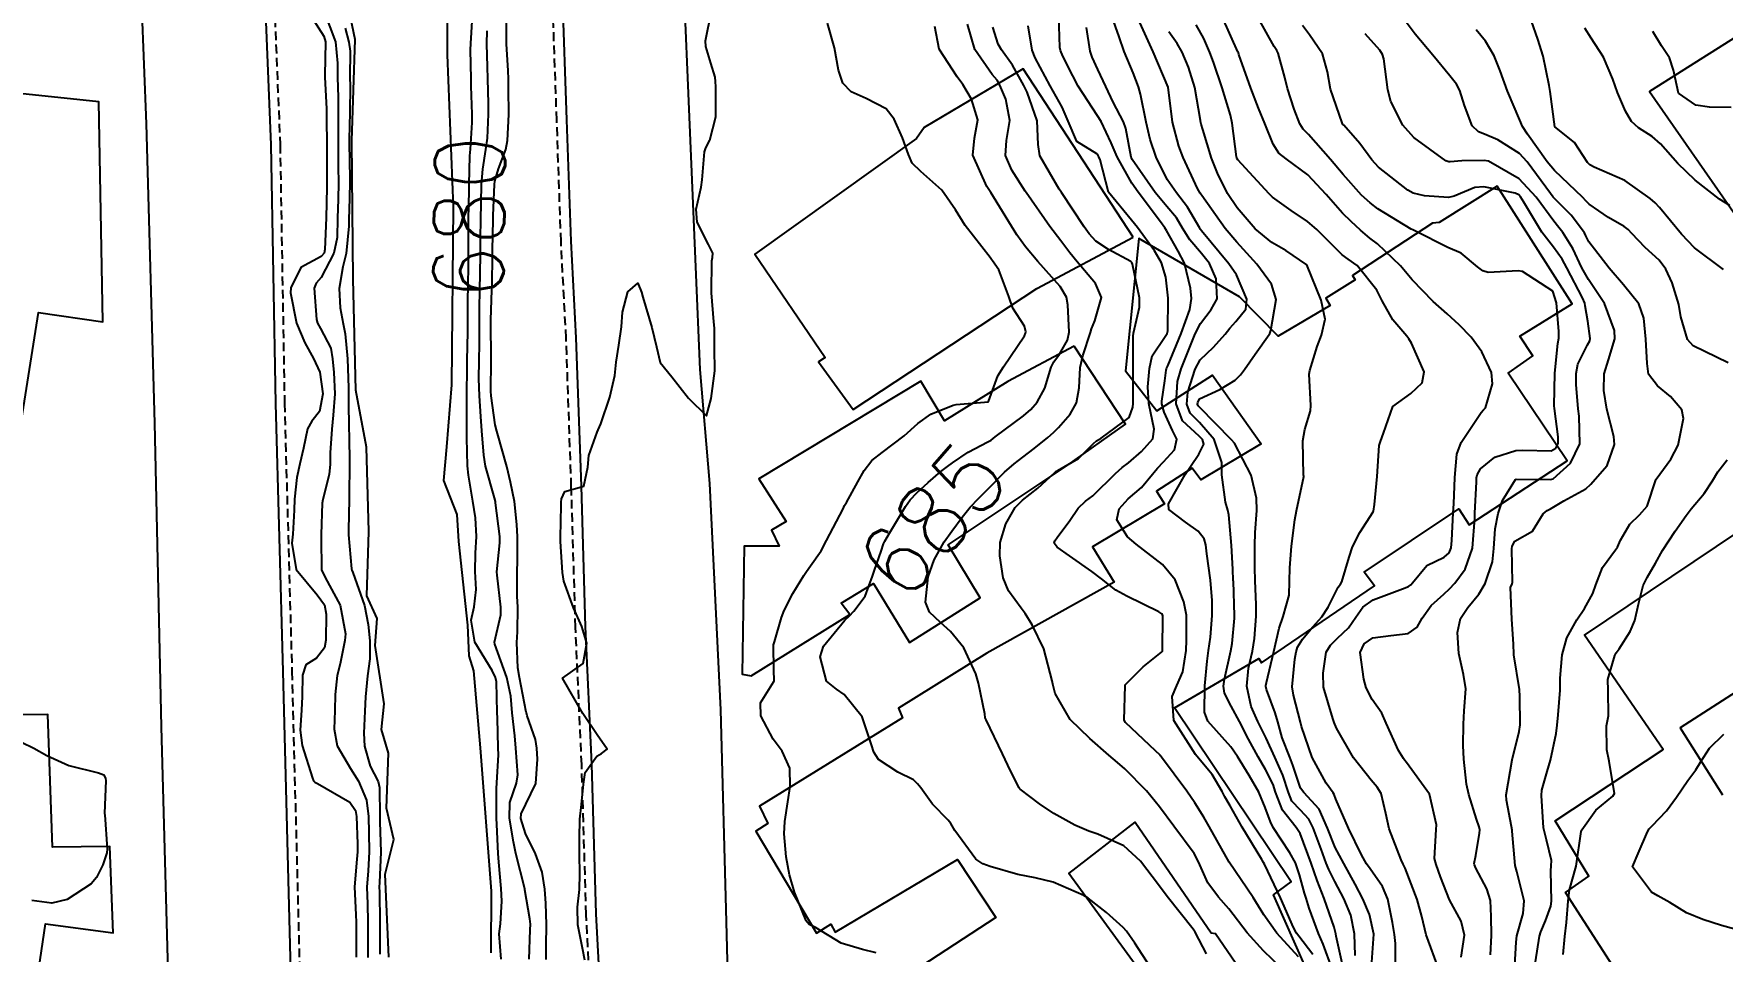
# Model space of a CAD drawing. Header units: metres. Extents: x 292545 to 299085, y 7450245 to 7463078.
# Drawn here: x 297126.2 to 297222.2, y 7453306.2 to 7453358.4 of the extents above; entities that cross this region are included whole.
import ezdxf
from ezdxf.enums import TextEntityAlignment as Align

# ---------------------------------------------------------------- set-up
doc = ezdxf.new("R2010")
doc.units = ezdxf.units.M
doc.linetypes.add('DASHED', pattern=[0.75, 0.5, -0.25])
for name, color, linetype in [('Canteiro', 45, 'DASHED'), ('Cotas', 45, 'Continuous'), ('Curvas de Nivel 1m', 11, 'Continuous'), ('Curvas de Nivel 5m', 15, 'Continuous'), ('Edificações', 30, 'Continuous'), ('Hidrografia', 140, 'Continuous'), ('Vias Primárias', 230, 'Continuous')]:
    doc.layers.add(name, color=color, linetype=linetype)
doc.styles.add('Style-STANDARD', font='STANDARD.shx')

msp = doc.modelspace()

# ---------------------------------------------------------------- linework, layer by layer
at = {"layer": 'Canteiro'}
for points in [[(297128.416, 7453519.801), (297129.866, 7453505.842), (297131.455, 7453490.759), (297133.011, 7453477.91), (297133.754, 7453462.946), (297134.601, 7453447.465), (297135.768, 7453431.455), (297136.583, 7453414.317), (297137.572, 7453400.211), (297138.526, 7453383.497), (297139.586, 7453367.481), (297140.223, 7453352.058), (297140.471, 7453337.354), (297140.894, 7453322.121), (297141.354, 7453304.383), (297141.811, 7453288.022), (297142.517, 7453272.72), (297142.729, 7453259.564)], [(297161.962, 7453253.64), (297160.425, 7453270.225), (297159.782, 7453277.852), (297159.048, 7453285.57), (297158.424, 7453293.152), (297157.983, 7453301.207), (297157.616, 7453308.311), (297157.358, 7453316.819), (297157.008, 7453324.627), (297156.769, 7453332.623), (297156.475, 7453341.05), (297156.183, 7453346.549), (297155.944, 7453353.447), (297155.688, 7453360.632)]]:
    msp.add_lwpolyline(points, dxfattribs=at)
at = {"layer": 'Curvas de Nivel 1m', "flags": 128}
for points, elevation in [([(297141.628, 7453359.911), (297142.708, 7453358.212), (297142.806, 7453357.898), (297142.768, 7453355.983), (297142.772, 7453355.899), (297142.866, 7453354.098), (297142.868, 7453353.897), (297142.868, 7453353.688), (297142.88, 7453351.896), (297142.879, 7453350.16), (297142.88, 7453349.896), (297142.878, 7453349.627), (297142.847, 7453347.896), (297142.76, 7453346.092), (297142.721, 7453345.898), (297142.561, 7453345.696), (297141.393, 7453345.074), (297140.83, 7453343.917), (297140.818, 7453343.638), (297141.153, 7453341.914), (297141.621, 7453340.789), (297142.119, 7453339.904), (297142.481, 7453339.118), (297142.648, 7453337.897), (297142.453, 7453336.895), (297142.017, 7453336.337), (297141.785, 7453335.907), (297141.543, 7453334.798), (297141.346, 7453333.911), (297141.181, 7453333.143), (297141.041, 7453331.914), (297141.013, 7453331.287), (297140.939, 7453329.914), (297140.885, 7453329.398), (297141.136, 7453327.912), (297142.332, 7453326.472), (297142.737, 7453325.896), (297142.849, 7453325.363), (297142.828, 7453323.895), (297142.736, 7453323.456), (297142.287, 7453322.862), (297141.692, 7453322.496), (297141.493, 7453321.908), (297141.479, 7453320.689), (297141.432, 7453319.908), (297141.363, 7453318.788), (297141.477, 7453317.908), (297142.064, 7453316.043), (297142.12, 7453315.901), (297142.202, 7453315.826), (297142.343, 7453315.757), (297144.191, 7453314.696), (297144.516, 7453314.205), (297144.571, 7453313.874), (297144.614, 7453312.32), (297144.625, 7453311.873), (297144.59, 7453311.44), (297144.457, 7453309.875), (297144.521, 7453308.278), (297144.545, 7453307.874), (297144.54, 7453307.44), (297144.538, 7453305.873)], 682), ([(297142.729, 7453359.612), (297143.363, 7453357.89), (297143.491, 7453356.688), (297143.488, 7453355.888), (297143.524, 7453354.739), (297143.528, 7453353.887), (297143.516, 7453353.021), (297143.515, 7453351.887), (297143.525, 7453350.79), (297143.534, 7453349.886), (297143.522, 7453348.964), (297143.493, 7453347.886), (297143.457, 7453346.772), (297143.285, 7453345.889), (297142.549, 7453344.512), (297142.265, 7453344.184), (297142.165, 7453343.904), (297142.298, 7453342.12), (297142.355, 7453341.902), (297142.51, 7453341.614), (297143.1, 7453340.492), (297143.206, 7453339.889), (297143.272, 7453339.098), (297143.338, 7453337.887), (297143.241, 7453336.679), (297143.157, 7453335.889), (297143.075, 7453334.536), (297143.06, 7453333.894), (297143.003, 7453333.306), (297142.647, 7453331.897), (297142.611, 7453331.678), (297142.556, 7453329.898), (297142.55, 7453329.719), (297142.576, 7453327.898), (297142.787, 7453327.455), (297143.637, 7453325.887), (297143.931, 7453324.259), (297143.901, 7453323.884), (297143.629, 7453322.54), (297143.464, 7453321.888), (297143.344, 7453320.808), (297143.331, 7453319.889), (297143.29, 7453318.842), (297143.465, 7453317.888), (297144.214, 7453316.596), (297144.683, 7453315.873), (297145.129, 7453314.802), (297145.24, 7453313.864), (297145.258, 7453312.948), (297145.282, 7453311.863), (297145.22, 7453310.791), (297145.155, 7453309.865), (297145.179, 7453308.919), (297145.216, 7453307.863), (297145.212, 7453306.748), (297145.21, 7453305.863)], 681), ([(297157.546, 7453305.715), (297157.413, 7453306.397), (297157.138, 7453307.72), (297157.122, 7453308.721), (297157.231, 7453309.719), (297157.255, 7453310.606), (297157.238, 7453311.719), (297157.239, 7453312.647), (297157.26, 7453313.719), (297157.354, 7453314.556), (297157.466, 7453315.717), (297157.555, 7453316.374), (297158.227, 7453317.309), (297158.477, 7453317.46), (297158.803, 7453317.704), (297158.241, 7453318.516), (297157.426, 7453319.718), (297156.273, 7453321.73), (297157.442, 7453322.562), (297157.656, 7453323.716), (297157.358, 7453324.674), (297156.895, 7453325.724), (297156.346, 7453327.247), (297156.27, 7453327.731), (297156.146, 7453329.509), (297156.145, 7453329.733), (297156.199, 7453331.541), (297156.198, 7453331.733), (297156.208, 7453331.92), (297156.402, 7453332.349), (297157.474, 7453332.653), (297157.699, 7453333.717), (297157.762, 7453334.385), (297158.243, 7453335.712), (297158.302, 7453335.854), (297158.448, 7453336.186), (297158.966, 7453337.702), (297159.244, 7453338.936), (297159.325, 7453339.698), (297159.472, 7453340.665), (297159.611, 7453341.694), (297159.679, 7453342.54), (297159.983, 7453343.688), (297160.548, 7453344.181), (297160.753, 7453343.678), (297160.825, 7453343.391), (297161.352, 7453341.672), (297161.613, 7453340.558), (297161.825, 7453339.667), (297162.481, 7453338.86), (297163.436, 7453337.65), (297164.453, 7453336.64), (297164.712, 7453337.636), (297164.919, 7453339.201), (297164.925, 7453339.634), (297164.913, 7453340.049), (297164.895, 7453341.634), (297164.871, 7453341.989), (297164.729, 7453343.637), (297164.75, 7453345.447), (297164.787, 7453345.637), (297164.815, 7453345.886), (297164.57, 7453346.375), (297163.916, 7453347.647), (297163.861, 7453348.381), (297164.138, 7453349.645), (297164.205, 7453350.056), (297164.339, 7453351.643), (297164.405, 7453351.873), (297164.64, 7453352.307), (297164.975, 7453353.635), (297164.973, 7453355.341), (297164.965, 7453355.636), (297164.948, 7453355.899), (297164.693, 7453356.693), (297164.406, 7453357.643), (297164.39, 7453357.961), (297164.733, 7453359.64)], 683), ([(297154.37, 7453305.756), (297154.424, 7453307.44), (297154.442, 7453307.755), (297154.421, 7453308.06), (297154.132, 7453309.708), (297154.122, 7453309.76), (297153.621, 7453311.765), (297153.487, 7453312.442), (297153.252, 7453313.769), (297153.283, 7453314.678), (297153.656, 7453315.765), (297153.735, 7453316.239), (297153.618, 7453317.766), (297153.553, 7453318.454), (297153.417, 7453319.768), (297153.328, 7453320.703), (297153.103, 7453321.772), (297152.422, 7453323.658), (297152.402, 7453323.779), (297152.755, 7453325.339), (297152.768, 7453325.776), (297152.547, 7453327.581), (297152.543, 7453327.778), (297152.716, 7453329.43), (297152.713, 7453329.777), (297152.469, 7453331.703), (297152.454, 7453331.779), (297152.396, 7453331.977), (297151.899, 7453333.785), (297151.804, 7453334.411), (297151.686, 7453335.788), (297151.628, 7453336.612), (297151.545, 7453337.789), (297151.519, 7453338.747), (297151.541, 7453339.79), (297151.55, 7453340.742), (297151.549, 7453341.79), (297151.553, 7453342.764), (297151.574, 7453343.79), (297151.597, 7453344.745), (297151.606, 7453345.79), (297151.611, 7453346.751), (297151.624, 7453347.79), (297151.647, 7453348.74), (297151.674, 7453349.789), (297151.742, 7453350.668), (297151.921, 7453351.787), (297151.997, 7453352.429), (297152.058, 7453353.786), (297152.057, 7453354.391), (297152.016, 7453355.787), (297151.998, 7453356.479), (297151.97, 7453357.787), (297151.984, 7453358.517)], 681), ([(297155.343, 7453305.741), (297155.332, 7453306.504), (297155.359, 7453307.741), (297155.317, 7453308.934), (297155.258, 7453309.743), (297155.116, 7453310.718), (297154.738, 7453311.751), (297154.17, 7453312.905), (297153.907, 7453313.763), (297153.915, 7453314.033), (297154.191, 7453314.572), (297154.757, 7453315.752), (297154.851, 7453317.123), (297154.806, 7453317.751), (297154.737, 7453318.251), (297154.251, 7453319.59), (297154.215, 7453319.76), (297154.208, 7453319.806), (297153.83, 7453321.764), (297153.721, 7453322.326), (297153.668, 7453323.766), (297153.712, 7453324.363), (297153.728, 7453325.766), (297153.698, 7453326.401), (297153.683, 7453327.767), (297153.708, 7453328.418), (297153.711, 7453329.767), (297153.678, 7453330.469), (297153.537, 7453331.769), (297153.314, 7453332.866), (297153.097, 7453333.773), (297152.573, 7453335.648), (297152.529, 7453335.779), (297152.447, 7453336.141), (297152.207, 7453337.783), (297152.195, 7453338.054), (297152.219, 7453339.783), (297152.224, 7453340.055), (297152.203, 7453341.783), (297152.205, 7453342.095), (297152.256, 7453343.783), (297152.265, 7453344.064), (297152.29, 7453345.783), (297152.293, 7453346.055), (297152.326, 7453347.783), (297152.331, 7453348.038), (297152.397, 7453349.782), (297152.419, 7453349.978), (297152.622, 7453350.679), (297153.055, 7453351.774), (297153.152, 7453352.286), (297153.215, 7453353.772), (297153.209, 7453355.238), (297153.207, 7453355.772), (297153.19, 7453356.275), (297153.09, 7453357.774), (297153.093, 7453359.409)], 682), ([(297174.092, 7453306.12), (297173.314, 7453306.308), (297172.1, 7453306.681), (297170.644, 7453307.562), (297170.284, 7453307.737), (297170.117, 7453307.936), (297169.443, 7453309.577), (297169.17, 7453310.552), (297168.981, 7453311.582), (297168.863, 7453312.892), (297168.895, 7453313.583), (297169.065, 7453314.71), (297169.208, 7453315.58), (297169.18, 7453316.619), (297168.752, 7453317.585), (297168.24, 7453318.265), (297167.529, 7453319.597), (297167.524, 7453320.333), (297168.272, 7453321.538), (297168.294, 7453321.568), (297168.298, 7453321.59), (297168.282, 7453322.209), (297168.251, 7453323.591), (297168.257, 7453323.637), (297168.305, 7453323.803), (297168.719, 7453325.186), (297168.866, 7453325.585), (297169.36, 7453326.553), (297169.987, 7453327.574), (297170.124, 7453327.795), (297170.351, 7453328.113), (297170.957, 7453328.968), (297171.275, 7453329.556), (297172.211, 7453331.362), (297172.294, 7453331.541), (297172.329, 7453331.606), (297172.396, 7453331.715), (297173.048, 7453332.9), (297173.405, 7453333.53), (297173.849, 7453334.106), (297174.433, 7453334.562), (297175.684, 7453335.501), (297176.45, 7453336.211), (297177.196, 7453336.742), (297178.461, 7453337.252), (297178.644, 7453337.285), (297180.463, 7453337.438), (297180.48, 7453337.45), (297181.006, 7453338.921), (297181.325, 7453339.438), (297182.511, 7453341.182), (297182.58, 7453341.351), (297182.597, 7453341.419), (297182.516, 7453341.746), (297181.852, 7453342.756), (297181.623, 7453343.434), (297181.05, 7453344.948), (297180.691, 7453345.448), (297180.64, 7453345.525), (297180.565, 7453345.638), (297179.147, 7453347.464), (297178.596, 7453348.355), (297177.816, 7453349.478), (297176.623, 7453350.531), (297176.14, 7453351.009), (297175.925, 7453351.501), (297175.584, 7453352.448), (297175.111, 7453353.513), (297174.661, 7453354.084), (297173.528, 7453354.674), (297172.676, 7453355.066), (297172.194, 7453355.545), (297171.956, 7453356.282), (297171.719, 7453357.55), (297171.324, 7453358.954)], 684), ([(297192.86, 7453306.068), (297192.218, 7453307.308), (297192.105, 7453307.474), (297190.629, 7453309.325), (297190.139, 7453309.983), (297189.107, 7453311.34), (297188.166, 7453312.197), (297186.684, 7453312.864), (297186.178, 7453313.039), (297185.379, 7453313.388), (297184.189, 7453314.042), (297183.373, 7453314.591), (297182.279, 7453315.429), (297182.242, 7453315.468), (297182.204, 7453315.517), (297181.573, 7453316.787), (297181.264, 7453317.434), (297180.335, 7453319.365), (297180.303, 7453319.449), (297180.289, 7453319.485), (297180.255, 7453319.7), (297179.901, 7453321.454), (297179.753, 7453321.983), (297179.068, 7453323.462), (297178.312, 7453324.395), (297177.741, 7453324.902), (297177.119, 7453325.488), (297176.897, 7453326.06), (297177.047, 7453327.489), (297177.387, 7453328.456), (297177.958, 7453329.476), (297178.379, 7453330.096), (297178.966, 7453330.886), (297179.429, 7453331.46), (297179.904, 7453331.951), (297180.403, 7453332.441), (297181.389, 7453333.435), (297181.934, 7453333.913), (297182.426, 7453334.292), (297183.061, 7453334.786), (297183.841, 7453335.406), (297184.16, 7453335.688), (297184.449, 7453335.98), (297185.104, 7453336.746), (297185.478, 7453337.39), (297185.629, 7453338.235), (297185.671, 7453339.388), (297185.831, 7453340.055), (297186.262, 7453341.383), (297186.318, 7453341.579), (297186.52, 7453342.05), (297186.884, 7453343.375), (297186.545, 7453344.17), (297185.507, 7453345.391), (297185.092, 7453345.916), (297184.575, 7453346.588), (297183.96, 7453347.406), (297182.612, 7453349.33), (297182.553, 7453349.421), (297181.791, 7453350.599), (297181.434, 7453351.438), (297181.494, 7453352.289), (297181.683, 7453353.435), (297181.46, 7453354.649), (297181.125, 7453355.443), (297180.963, 7453355.723), (297180.689, 7453356.052), (297179.702, 7453357.46), (297179.272, 7453358.91)], 686), ([(297197.124, 7453305.25), (297196.093, 7453306.235), (297195.16, 7453307.269), (297194.123, 7453308.623), (297193.545, 7453309.289), (297192.941, 7453310.098), (297192.409, 7453311.306), (297192.16, 7453311.774), (297190.999, 7453313.322), (297190.194, 7453314.416), (297189.449, 7453315.338), (297188.215, 7453316.588), (297187.801, 7453316.938), (297187.307, 7453317.364), (297186.237, 7453318.305), (297185.106, 7453319.391), (297184.268, 7453320.869), (297184.122, 7453321.402), (297184.089, 7453321.589), (297183.613, 7453323.407), (297182.958, 7453324.772), (297182.55, 7453325.418), (297182.326, 7453325.719), (297181.608, 7453326.703), (297181.301, 7453327.436), (297181.111, 7453328.69), (297181.13, 7453329.439), (297181.462, 7453330.512), (297181.989, 7453331.426), (297182.397, 7453331.857), (297183.281, 7453332.534), (297184.226, 7453333.402), (297184.325, 7453333.49), (297184.415, 7453333.546), (297185.594, 7453334.219), (297186.438, 7453335.077), (297186.599, 7453335.219), (297186.88, 7453335.373), (297188.455, 7453336.555), (297188.681, 7453337.128), (297188.69, 7453337.348), (297188.693, 7453339.145), (297188.695, 7453339.348), (297188.69, 7453341.169), (297188.711, 7453341.348), (297189.048, 7453342.825), (297189.043, 7453343.345), (297188.655, 7453345.256), (297188.622, 7453345.349), (297188.564, 7453345.417), (297187.297, 7453346.096), (297186.575, 7453346.569), (297186.182, 7453346.979), (297185.901, 7453347.38), (297184.612, 7453349.342), (297184.573, 7453349.4), (297184.491, 7453349.524), (297183.397, 7453351.412), (297183.289, 7453352.063), (297183.243, 7453353.414), (297182.677, 7453355.032), (297182.485, 7453355.423), (297181.826, 7453356.565), (297181.207, 7453357.442), (297181.029, 7453357.768), (297180.716, 7453358.741)], 687), ([(297198.089, 7453305.89), (297196.853, 7453307.252), (297196.118, 7453308.292), (297195.503, 7453309.266), (297194.153, 7453311.28), (297193.016, 7453313.298), (297192.712, 7453313.826), (297192.196, 7453314.658), (297191.739, 7453315.315), (297190.309, 7453317.242), (297190.241, 7453317.33), (297190.223, 7453317.351), (297189.951, 7453317.609), (297188.251, 7453319.217), (297188.18, 7453319.351), (297188.244, 7453321.322), (297188.243, 7453321.35), (297188.25, 7453321.373), (297188.274, 7453321.4), (297189.253, 7453322.376), (297190.301, 7453323.204), (297190.358, 7453323.273), (297190.366, 7453323.329), (297190.368, 7453325.284), (297190.36, 7453325.33), (297190.324, 7453325.394), (297190.146, 7453325.51), (297188.333, 7453326.391), (297187.705, 7453326.728), (297186.883, 7453327.372), (297186.349, 7453327.801), (297185.069, 7453328.686), (297184.369, 7453329.172), (297184.204, 7453329.402), (297184.232, 7453329.543), (297184.376, 7453329.726), (297185.089, 7453330.69), (297185.558, 7453331.388), (297185.989, 7453331.792), (297186.4, 7453332.102), (297187.693, 7453333.361), (297188.067, 7453333.706), (297188.422, 7453333.974), (297189.162, 7453334.612), (297189.804, 7453335.336), (297189.89, 7453335.895), (297189.589, 7453337.339), (297189.527, 7453338.29), (297189.611, 7453339.339), (297189.779, 7453340.058), (297190.511, 7453341.145), (297190.616, 7453341.328), (297190.653, 7453341.466), (297190.684, 7453343.328), (297190.551, 7453344.534), (297190.305, 7453345.333), (297189.894, 7453346.012), (297188.932, 7453347.347), (297188.587, 7453347.755), (297187.296, 7453349.363), (297186.814, 7453351.184), (297186.74, 7453351.369), (297186.705, 7453351.441), (297186.635, 7453351.528), (297185.496, 7453352.242), (297184.992, 7453353.395), (297184.665, 7453354.186), (297183.977, 7453355.407), (297183.123, 7453356.991), (297182.958, 7453357.417), (297182.717, 7453358.814)], 688), ([(297198.9, 7453306.037), (297198.101, 7453307.079), (297197.97, 7453307.241), (297197.795, 7453307.556), (297197.07, 7453309.251), (297196.152, 7453311.156), (297196.096, 7453311.261), (297195.993, 7453311.423), (297194.892, 7453313.273), (297194.195, 7453314.47), (297193.908, 7453314.993), (297193.753, 7453315.287), (297193.18, 7453316.263), (297192.304, 7453317.309), (297192.224, 7453317.396), (297190.997, 7453319.323), (297190.906, 7453320.684), (297191.177, 7453321.321), (297191.505, 7453322.098), (297191.694, 7453323.316), (297191.728, 7453323.896), (297191.717, 7453325.316), (297191.569, 7453326.079), (297191.083, 7453327.323), (297190.356, 7453328.2), (297188.863, 7453329.345), (297188.377, 7453329.763), (297187.76, 7453330.733), (297187.894, 7453331.357), (297188.399, 7453331.921), (297189.17, 7453332.577), (297189.787, 7453333.336), (297190.074, 7453333.678), (297190.423, 7453334.029), (297191.035, 7453334.72), (297191.164, 7453335.319), (297190.931, 7453335.806), (297190.458, 7453336.859), (297190.329, 7453337.331), (297190.316, 7453337.481), (297190.482, 7453338.627), (297190.572, 7453339.248), (297190.589, 7453339.329), (297190.659, 7453339.492), (297191.412, 7453341.317), (297191.906, 7453342.688), (297191.996, 7453343.308), (297191.948, 7453343.903), (297191.615, 7453345.314), (297191.249, 7453345.999), (297190.581, 7453347.176), (297190.493, 7453347.331), (297190.247, 7453347.673), (297188.976, 7453349.346), (297188.611, 7453349.866), (297187.777, 7453351.359), (297187.439, 7453352.161), (297186.865, 7453353.368), (297186.658, 7453353.701), (297185.573, 7453355.387), (297185.255, 7453355.958), (297184.7, 7453357.085), (297184.561, 7453357.401), (297184.525, 7453357.582), (297184.46, 7453359.403)], 689), ([(297200.641, 7453305.204), (297200.233, 7453307.077), (297200.203, 7453307.209), (297200.109, 7453307.583), (297199.54, 7453309.219), (297199.15, 7453310.232), (297198.801, 7453311.23), (297198.178, 7453312.9), (297197.948, 7453313.242), (297197.177, 7453314.23), (297196.781, 7453315.251), (297196.638, 7453315.684), (297196.216, 7453316.536), (297195.79, 7453317.264), (297195.245, 7453318.263), (297194.732, 7453319.275), (297194.262, 7453320.152), (297193.873, 7453320.89), (297193.829, 7453321.287), (297193.882, 7453321.683), (297194.236, 7453323.281), (297194.307, 7453323.713), (297194.449, 7453325.151), (297194.454, 7453325.279), (297194.383, 7453327.239), (297194.381, 7453327.28), (297194.353, 7453327.921), (297194.285, 7453329.281), (297194.131, 7453331.024), (297194.073, 7453331.283), (297193.941, 7453331.741), (297193.732, 7453333.287), (297193.722, 7453333.989), (297193.291, 7453335.292), (297192.453, 7453336.267), (297191.936, 7453336.786), (297191.74, 7453337.311), (297191.798, 7453337.985), (297192.209, 7453339.304), (297192.498, 7453339.819), (297193.259, 7453340.539), (297193.912, 7453341.286), (297194.178, 7453341.622), (297194.52, 7453341.996), (297195.097, 7453342.705), (297195.156, 7453343.274), (297194.553, 7453344.651), (297194.135, 7453345.284), (297192.582, 7453347.163), (297192.521, 7453347.239), (297192.482, 7453347.302), (297191.783, 7453348.5), (297191.146, 7453349.322), (297190.614, 7453350.08), (297189.999, 7453351.336), (297189.66, 7453352.357), (297189.435, 7453353.342), (297189.104, 7453354.918), (297188.998, 7453355.347), (297188.691, 7453356.146), (297188.178, 7453357.355), (297187.894, 7453358.176), (297187.478, 7453359.362)], 691), ([(297201.309, 7453305.979), (297201.274, 7453307.198), (297201.053, 7453308.266), (297200.663, 7453309.205), (297200.143, 7453310.182), (297199.8, 7453310.866), (297199.663, 7453311.217), (297199.368, 7453312.019), (297198.913, 7453313.229), (297198.677, 7453313.722), (297198.193, 7453314.226), (297197.714, 7453314.753), (297197.509, 7453315.24), (297197.188, 7453316.221), (297196.746, 7453317.252), (297196.239, 7453318.321), (297195.775, 7453319.265), (297195.396, 7453320.134), (297195.143, 7453321.271), (297195.253, 7453322.306), (297195.48, 7453323.268), (297195.584, 7453323.987), (297195.672, 7453325.267), (297195.676, 7453325.92), (297195.622, 7453327.267), (297195.605, 7453328.016), (297195.595, 7453329.268), (297195.629, 7453330.019), (297195.715, 7453331.267), (297195.703, 7453331.964), (297195.404, 7453333.27), (297194.44, 7453335.083), (297194.279, 7453335.282), (297192.461, 7453337.139), (297192.382, 7453337.221), (297192.353, 7453337.302), (297192.363, 7453337.403), (297192.468, 7453337.606), (297193.616, 7453338.148), (297194.484, 7453338.673), (297194.794, 7453338.971), (297195.015, 7453339.275), (297195.621, 7453340.15), (297196.416, 7453341.261), (297196.449, 7453341.325), (297196.515, 7453341.493), (297196.82, 7453343.256), (297196.546, 7453344.131), (297195.72, 7453345.268), (297194.575, 7453346.517), (297193.913, 7453347.287), (297192.601, 7453349.157), (297192.542, 7453349.24), (297192.503, 7453349.302), (297192.349, 7453349.562), (297191.532, 7453351.317), (297191.284, 7453351.965), (297190.935, 7453353.326), (297190.683, 7453355.33), (297189.835, 7453357.339), (297189.062, 7453359.004)], 692), ([(297203.59, 7453305.167), (297203.588, 7453306.658), (297203.542, 7453307.168), (297203.426, 7453307.858), (297203.157, 7453309.175), (297202.856, 7453309.895), (297202.15, 7453310.898), (297201.954, 7453311.192), (297201.667, 7453311.688), (297200.935, 7453313.202), (297200.199, 7453314.858), (297200.106, 7453315.115), (297200.055, 7453315.211), (297199.657, 7453315.767), (297198.867, 7453317.224), (297198.249, 7453318.994), (297198.191, 7453319.231), (297197.793, 7453320.762), (297197.725, 7453321.238), (297197.873, 7453322.82), (297197.949, 7453323.235), (297198.033, 7453323.498), (297198.304, 7453323.95), (297198.89, 7453324.648), (297199.406, 7453325.219), (297199.769, 7453325.775), (297200.34, 7453326.903), (297200.466, 7453327.085), (297200.541, 7453327.208), (297200.963, 7453328.605), (297201.16, 7453329.202), (297201.566, 7453330.013), (297202.332, 7453331.191), (297202.352, 7453331.232), (297202.397, 7453331.608), (297202.551, 7453333.188), (297202.677, 7453334.949), (297202.74, 7453335.186), (297202.916, 7453335.651), (297203.452, 7453337.175), (297204.471, 7453337.92), (297205.114, 7453338.516), (297205.218, 7453339.153), (297204.507, 7453340.774), (297204.363, 7453341.014), (297204.241, 7453341.164), (297203.438, 7453342.092), (297202.83, 7453343.186), (297202.542, 7453343.792), (297201.411, 7453345.197), (297200.902, 7453345.54), (297200.569, 7453345.788), (297199.124, 7453347.225), (297198.588, 7453347.697), (297197.67, 7453348.32), (297196.601, 7453349.079), (297196.41, 7453349.262), (297194.632, 7453351.186), (297194.579, 7453351.281), (297194.558, 7453351.357), (297194.313, 7453353.283), (297194.218, 7453353.726), (297193.739, 7453355.289), (297193.255, 7453356.737), (297193.053, 7453357.296), (297192.711, 7453358.088), (297192.277, 7453358.865)], 694), ([(297207.336, 7453305.882), (297207.519, 7453307.126), (297207.318, 7453307.925), (297206.671, 7453309.135), (297206.146, 7453310.447), (297205.902, 7453311.143), (297205.81, 7453311.492), (297205.899, 7453313.143), (297205.924, 7453313.404), (297205.523, 7453315.147), (297204.221, 7453316.949), (297204.121, 7453317.061), (297204.046, 7453317.163), (297203.766, 7453317.63), (297203.075, 7453319.178), (297202.815, 7453319.738), (297202.266, 7453320.516), (297201.935, 7453321.193), (297201.802, 7453321.671), (297201.597, 7453323.197), (297201.812, 7453323.684), (297202.306, 7453324.035), (297203.33, 7453324.152), (297204.309, 7453324.264), (297204.829, 7453324.641), (297205.107, 7453325.152), (297205.621, 7453325.856), (297206.337, 7453326.51), (297206.662, 7453326.815), (297206.958, 7453327.134), (297207.55, 7453327.933), (297207.962, 7453329.116), (297208.101, 7453330.825), (297208.108, 7453331.114), (297208.193, 7453332.896), (297208.202, 7453333.113), (297208.235, 7453333.294), (297208.421, 7453333.625), (297209.231, 7453334.302), (297210.437, 7453334.674), (297210.837, 7453334.686), (297212.437, 7453334.66), (297212.706, 7453334.799), (297212.838, 7453335.064), (297212.836, 7453335.453), (297212.627, 7453337.068), (297212.616, 7453337.219), (297212.651, 7453339.067), (297212.819, 7453340.755), (297212.87, 7453341.065), (297212.882, 7453341.43), (297212.75, 7453343.067), (297212.543, 7453343.724), (297210.806, 7453344.841), (297210.56, 7453344.892), (297208.87, 7453344.795), (297208.559, 7453344.876), (297208.252, 7453345.115), (297207.333, 7453345.891), (297206.574, 7453346.206), (297204.689, 7453347.159), (297204.583, 7453347.208), (297204.492, 7453347.253), (297202.595, 7453348.407), (297202.152, 7453348.74), (297201.671, 7453349.194), (297200.62, 7453350.35), (297199.903, 7453351.217), (297198.647, 7453352.628), (297198.346, 7453352.931), (297198.156, 7453353.237), (297197.831, 7453354.077), (297197.462, 7453355.248), (297197.307, 7453355.869), (297196.924, 7453357.257), (297196.85, 7453357.403), (297196.707, 7453357.63), (297195.801, 7453359.269)], 696), ([(297208.99, 7453306.004), (297209.059, 7453307.106), (297209.032, 7453308.194), (297209.002, 7453309.107), (297208.786, 7453309.757), (297208.151, 7453310.941), (297208.082, 7453311.121), (297208.075, 7453311.2), (297208.161, 7453311.653), (297208.378, 7453312.919), (297208.38, 7453313.117), (297208.345, 7453313.278), (297208.189, 7453313.721), (297207.755, 7453315.124), (297207.627, 7453315.708), (297207.476, 7453317.127), (297207.446, 7453317.917), (297207.459, 7453319.128), (297207.505, 7453319.883), (297207.585, 7453321.127), (297207.465, 7453321.944), (297207.202, 7453323.131), (297207.115, 7453324.327), (297207.287, 7453325.13), (297207.708, 7453325.748), (297208.337, 7453326.511), (297208.695, 7453327.115), (297209.114, 7453328.35), (297209.184, 7453329.102), (297209.262, 7453330.224), (297209.429, 7453331.1), (297209.668, 7453331.83), (297210.412, 7453333.02), (297210.46, 7453333.042), (297212.412, 7453333.019), (297212.545, 7453333.068), (297213.533, 7453333.947), (297214.072, 7453335.046), (297214.032, 7453336.619), (297213.973, 7453337.047), (297213.861, 7453338.433), (297213.855, 7453339.049), (297213.963, 7453339.575), (297214.507, 7453340.673), (297214.635, 7453340.915), (297214.658, 7453341.039), (297214.523, 7453342.024), (297214.377, 7453342.888), (297214.351, 7453343.043), (297214.224, 7453343.358), (297213.329, 7453345.059), (297213.058, 7453345.553), (297212.574, 7453346.223), (297211.913, 7453347.077), (297210.891, 7453348.796), (297210.707, 7453349.089), (297210.605, 7453349.197), (297210.401, 7453349.297), (297208.611, 7453349.649), (297208.111, 7453349.617), (297206.923, 7453349.135), (297206.602, 7453349.055), (297205.249, 7453349.154), (297204.605, 7453349.3), (297204.306, 7453349.464), (297202.627, 7453350.767), (297202.247, 7453351.186), (297201.574, 7453352.127), (297200.652, 7453353.155), (297200.609, 7453353.21), (297200.566, 7453353.299), (297199.91, 7453355.218), (297199.725, 7453356.188), (297199.453, 7453357.223), (297198.714, 7453358.306), (297198.313, 7453358.831)], 697), ([(297211.554, 7453305.61), (297211.787, 7453307.073), (297211.859, 7453307.32), (297212.116, 7453307.943), (297212.419, 7453308.777), (297212.45, 7453309.067), (297212.423, 7453310.794), (297212.448, 7453311.067), (297212.463, 7453311.372), (297212.168, 7453312.555), (297212.035, 7453313.071), (297212.009, 7453313.238), (297211.882, 7453315.073), (297211.911, 7453315.368), (297212.217, 7453316.437), (297212.397, 7453317.067), (297212.717, 7453318.592), (297212.777, 7453319.062), (297212.847, 7453319.649), (297212.946, 7453321.06), (297212.955, 7453321.735), (297213.063, 7453323.058), (297213.339, 7453324.022), (297213.907, 7453325.046), (297214.329, 7453325.691), (297214.817, 7453326.556), (297214.976, 7453327.034), (297215.359, 7453328.028), (297216.092, 7453329.023), (297216.209, 7453329.187), (297216.379, 7453329.581), (297216.909, 7453330.493), (297217.452, 7453331.009), (297217.889, 7453331.514), (297218.383, 7453333), (297218.39, 7453333.023), (297218.414, 7453333.048), (297219.235, 7453334.184), (297219.659, 7453334.982), (297219.966, 7453336.485), (297219.856, 7453336.979), (297219.225, 7453337.743), (297218.476, 7453338.351), (297217.964, 7453339.005), (297217.886, 7453339.612), (297217.819, 7453341.007), (297217.71, 7453342.188), (297217.414, 7453343.007), (297216.549, 7453344.091), (297215.736, 7453345.028), (297214.578, 7453346.54), (297214.413, 7453346.874), (297214.327, 7453347.044), (297213.583, 7453348.045), (297212.602, 7453349.014), (297212.553, 7453349.07), (297212.395, 7453349.283), (297211.086, 7453351.085), (297210.638, 7453351.559), (297209.412, 7453352.336), (297208.648, 7453352.651), (297208.315, 7453352.781), (297207.956, 7453353.12), (297207.523, 7453354.274), (297207.246, 7453355.132), (297207.053, 7453355.501), (297206.691, 7453355.975), (297205.711, 7453357.15), (297204.715, 7453358.337), (297204.096, 7453359.166)], 699), ([(297222.231, 7453344.953), (297220.575, 7453346.189), (297219.849, 7453346.977), (297218.598, 7453348.491), (297218.352, 7453348.745), (297218.062, 7453348.998), (297216.618, 7453350.02), (297214.885, 7453350.781), (297214.631, 7453350.9), (297214.496, 7453351.042), (297213.774, 7453352.183), (297212.653, 7453353.07), (297212.387, 7453355.073), (297212.333, 7453355.419), (297211.988, 7453357.077), (297211.689, 7453358.052), (297211.316, 7453359.081)], 701), ([(297222.599, 7453348.595), (297221.997, 7453348.956), (297220.619, 7453350.038), (297219.641, 7453350.98), (297218.644, 7453352.096), (297218.171, 7453352.52), (297217.395, 7453353.009), (297217.007, 7453353.365), (297216.662, 7453353.955), (297216.205, 7453355.025), (297215.936, 7453355.775), (297215.415, 7453357.033), (297214.714, 7453358.101), (297214.347, 7453358.674)], 702), ([(297222.665, 7453354.171), (297221.445, 7453354.183), (297220.666, 7453354.303), (297219.673, 7453354.98), (297219.395, 7453356.28), (297219.157, 7453356.985), (297218.71, 7453357.676), (297218.212, 7453358.492)], 703), ([(297202.232, 7453305.336), (297202.357, 7453307.186), (297202.12, 7453308.296), (297201.732, 7453309.194), (297201.312, 7453310.028), (297200.665, 7453311.205), (297200.166, 7453312.112), (297199.731, 7453313.217), (297199.259, 7453314.289), (297198.38, 7453315.228), (297198.205, 7453315.487), (297197.763, 7453316.782), (297197.584, 7453317.24), (297197.15, 7453318.336), (297196.903, 7453319.25), (297196.767, 7453319.761), (297196.271, 7453321.096), (297196.223, 7453321.261), (297196.225, 7453321.309), (297196.275, 7453321.497), (297196.681, 7453323.254), (297196.989, 7453324.574), (297197.216, 7453325.247), (297197.546, 7453326.453), (297197.582, 7453327.241), (297197.59, 7453328.006), (297197.689, 7453329.24), (297197.878, 7453330.728), (297197.975, 7453331.236), (297198.379, 7453333.197), (297198.379, 7453333.231), (297198.37, 7453333.274), (297198.337, 7453335.232), (297198.449, 7453335.859), (297198.763, 7453336.923), (297198.791, 7453337.227), (297198.699, 7453339.018), (297198.722, 7453339.228), (297199.151, 7453340.579), (297199.387, 7453341.221), (297199.596, 7453342.145), (297199.38, 7453343.222), (297198.563, 7453345.23), (297197.356, 7453346.033), (297196.575, 7453346.499), (297195.625, 7453347.27), (297194.595, 7453348.458), (297194.058, 7453349.285), (297193.485, 7453350.426), (297193.14, 7453351.295), (297192.649, 7453352.908), (297192.563, 7453353.212), (297192.54, 7453353.302), (297192.52, 7453353.437), (297192.195, 7453355.307), (297191.832, 7453356.45), (297191.474, 7453357.318), (297191.193, 7453357.808), (297190.714, 7453358.46)], 693), ([(297210.357, 7453305.087), (297210.45, 7453306.736), (297210.499, 7453307.086), (297210.845, 7453308.36), (297210.911, 7453309.082), (297210.485, 7453310.751), (297210.402, 7453311.088), (297210.229, 7453313.043), (297210.221, 7453313.09), (297210.185, 7453313.308), (297209.907, 7453314.802), (297209.892, 7453315.095), (297210.223, 7453317.09), (297210.627, 7453318.707), (297210.675, 7453319.086), (297210.664, 7453320.691), (297210.635, 7453321.086), (297210.326, 7453323.057), (297210.325, 7453323.09), (297210.302, 7453323.673), (297210.21, 7453325.092), (297210.128, 7453326.88), (297210.218, 7453327.092), (297210.24, 7453327.196), (297210.203, 7453329.092), (297210.221, 7453329.245), (297210.377, 7453329.521), (297211.374, 7453330.089), (297211.988, 7453331.074), (297212.204, 7453331.263), (297212.396, 7453331.363), (297213.155, 7453331.813), (297214.407, 7453332.494), (297214.685, 7453332.762), (297214.949, 7453333.035), (297215.625, 7453333.828), (297216.034, 7453335.024), (297215.998, 7453335.474), (297215.603, 7453337.029), (297215.426, 7453338.078), (297215.456, 7453339.03), (297215.698, 7453339.825), (297216.057, 7453341.025), (297216.048, 7453341.495), (297215.469, 7453343.031), (297214.553, 7453344.384), (297214.179, 7453345.046), (297213.679, 7453346.158), (297213.106, 7453347.062), (297212.868, 7453347.348), (297212.589, 7453347.701), (297211.595, 7453349.08), (297210.618, 7453350.107), (297208.873, 7453351.108), (297208.633, 7453351.164), (297207.363, 7453351.129), (297206.696, 7453351.075), (297206.632, 7453351.074), (297206.462, 7453351.142), (297204.646, 7453352.453), (297204.022, 7453353.166), (297203.34, 7453354.506), (297203.152, 7453355.175), (297202.936, 7453356.942), (297202.859, 7453357.178), (297202.705, 7453357.423), (297201.881, 7453358.359)], 698), ([(297223.841, 7453307.199), (297222.114, 7453307.675), (297221.055, 7453308.024), (297220.124, 7453308.407), (297219.188, 7453308.984), (297218.5, 7453309.358), (297218.139, 7453309.582), (297217.071, 7453311.011), (297217.393, 7453311.776), (297217.918, 7453313.003), (297218.007, 7453313.17), (297218.178, 7453313.35), (297218.99, 7453314.189), (297219.559, 7453314.98), (297220.212, 7453315.923), (297220.659, 7453316.525), (297220.931, 7453316.963), (297221.433, 7453317.759), (297222.247, 7453318.553)], 701), ([(297125.537, 7453318.097), (297126.228, 7453317.757), (297126.965, 7453317.339), (297128.213, 7453316.764), (297129.897, 7453316.355), (297130.206, 7453316.234), (297130.298, 7453316.039), (297130.313, 7453315.928), (297130.253, 7453314.039), (297130.257, 7453313.965), (297130.399, 7453312.038), (297130.384, 7453311.814), (297130.149, 7453311.129), (297129.784, 7453310.399), (297129.492, 7453310.05), (297128.124, 7453309.151), (297127.244, 7453308.956), (297126.123, 7453309.106)], 683)]:
    msp.add_lwpolyline(points, dxfattribs=dict(at, elevation=elevation))
at = {"layer": 'Curvas de Nivel 5m', "flags": 128}
for points, elevation in [([(297143.918, 7453358.679), (297144.131, 7453357.879), (297144.196, 7453357.375), (297144.193, 7453355.877), (297144.197, 7453355.396), (297144.188, 7453353.877), (297144.154, 7453352.364), (297144.151, 7453351.877), (297144.159, 7453351.408), (297144.186, 7453349.876), (297144.152, 7453348.314), (297144.137, 7453347.877), (297144.128, 7453347.427), (297143.969, 7453345.879), (297143.793, 7453345.119), (297143.588, 7453343.884), (297143.626, 7453342.784), (297143.797, 7453341.881), (297143.925, 7453341.297), (297144.047, 7453339.877), (297144.103, 7453338.241), (297144.11, 7453337.875), (297144.101, 7453337.517), (297144.133, 7453335.875), (297144.139, 7453335.573), (297144.174, 7453333.882), (297144.152, 7453332.127), (297144.142, 7453331.883), (297144.1, 7453330.158), (297144.109, 7453329.883), (297144.28, 7453327.955), (297144.295, 7453327.881), (297144.351, 7453327.749), (297145.025, 7453325.869), (297145.226, 7453324.78), (297145.32, 7453323.865), (297145.314, 7453322.838), (297145.179, 7453321.866), (297145.073, 7453320.68), (297145.037, 7453319.868), (297144.987, 7453318.616), (297145.018, 7453317.868), (297145.342, 7453316.737), (297145.788, 7453315.856), (297145.873, 7453315.528), (297145.892, 7453313.854), (297145.896, 7453313.57), (297145.941, 7453311.853), (297145.874, 7453310.117), (297145.859, 7453309.854), (297145.862, 7453309.586), (297145.89, 7453307.853), (297145.883, 7453306.056)], 680), ([(297152.787, 7453305.773), (297152.664, 7453307.214), (297152.74, 7453307.774), (297152.829, 7453309.07), (297152.779, 7453309.774), (297152.643, 7453311.28), (297152.608, 7453311.775), (297152.534, 7453313.42), (297152.514, 7453313.777), (297152.522, 7453315.455), (297152.546, 7453315.777), (297152.625, 7453317.378), (297152.617, 7453317.776), (297152.568, 7453319.458), (297152.56, 7453319.777), (297152.515, 7453321.533), (297152.468, 7453321.778), (297152.279, 7453322.173), (297151.287, 7453323.79), (297151.085, 7453325.023), (297151.252, 7453325.791), (297151.358, 7453326.769), (297151.301, 7453327.791), (297151.324, 7453328.83), (297151.387, 7453329.79), (297151.319, 7453330.855), (297151.181, 7453331.792), (297150.934, 7453333.276), (297150.876, 7453333.795), (297150.834, 7453335.401), (297150.834, 7453335.796), (297150.841, 7453337.414), (297150.841, 7453337.796), (297150.847, 7453339.436), (297150.858, 7453339.796), (297150.892, 7453341.413), (297150.897, 7453341.796), (297150.895, 7453343.439), (297150.901, 7453343.796), (297150.928, 7453345.427), (297150.933, 7453345.796), (297150.922, 7453347.454), (297150.927, 7453347.797), (297150.96, 7453349.444), (297150.963, 7453349.796), (297151.009, 7453351.416), (297151.034, 7453351.796), (297151.133, 7453353.31), (297151.141, 7453353.795), (297151.086, 7453355.386), (297151.073, 7453355.796), (297151.047, 7453357.448), (297151.055, 7453357.796), (297151.145, 7453359.378)], 680), ([(297189.66, 7453305.334), (297188.781, 7453306.665), (297188.305, 7453307.348), (297188.115, 7453307.574), (297187.185, 7453308.426), (297186.131, 7453309.235), (297185.883, 7453309.383), (297184.14, 7453310.133), (297183.121, 7453310.393), (297182.144, 7453310.582), (297180.557, 7453311.037), (297180.15, 7453311.184), (297179.746, 7453311.454), (297178.558, 7453313.085), (297178.323, 7453313.469), (297178.185, 7453313.658), (297177.287, 7453314.577), (297176.619, 7453315.494), (297176.445, 7453315.736), (297176.208, 7453315.959), (297175.325, 7453316.396), (297174.219, 7453317.109), (297173.955, 7453317.523), (297173.815, 7453317.938), (297173.296, 7453319.53), (297172.266, 7453320.809), (297171.828, 7453321.106), (297171.267, 7453321.555), (297170.909, 7453322.945), (297171.092, 7453323.558), (297172.318, 7453325.03), (297172.582, 7453325.276), (297172.829, 7453325.535), (297173.457, 7453326.403), (297173.886, 7453327.525), (297173.991, 7453327.881), (297174.364, 7453328.956), (297174.512, 7453329.378), (297174.58, 7453329.518), (297174.847, 7453329.982), (297175.748, 7453331.5), (297176.024, 7453331.871), (297176.404, 7453332.262), (297177.035, 7453332.862), (297177.757, 7453333.477), (297178.135, 7453333.764), (297178.428, 7453333.973), (297179.319, 7453334.572), (297180.439, 7453335.158), (297180.618, 7453335.27), (297180.85, 7453335.444), (297182.455, 7453336.635), (297182.878, 7453336.996), (297183.23, 7453337.412), (297183.666, 7453338.217), (297184.041, 7453339.405), (297184.179, 7453339.72), (297184.5, 7453340.149), (297184.964, 7453340.939), (297185.05, 7453341.395), (297184.972, 7453342.952), (297184.906, 7453343.396), (297184.542, 7453343.991), (297183.278, 7453345.413), (297182.571, 7453346.247), (297182.08, 7453346.93), (297181.772, 7453347.432), (297180.611, 7453349.327), (297180.532, 7453349.451), (297180.386, 7453349.682), (297179.589, 7453351.46), (297179.676, 7453352.426), (297179.857, 7453353.458), (297179.497, 7453354.636), (297179.012, 7453355.467), (297178.687, 7453355.908), (297177.665, 7453357.48), (297177.426, 7453358.773)], 685), ([(297200.003, 7453305.211), (297199.49, 7453306.612), (297199.213, 7453307.223), (297198.697, 7453308.659), (297198.512, 7453309.234), (297198.419, 7453309.519), (297198.146, 7453310.558), (297197.909, 7453311.242), (297197.598, 7453311.809), (297196.649, 7453313.255), (297196.494, 7453313.563), (297196.194, 7453314.386), (297195.826, 7453315.264), (297195.276, 7453316.206), (297194.612, 7453317.276), (297194.231, 7453317.825), (297192.941, 7453319.3), (297192.752, 7453319.796), (297192.769, 7453321.303), (297192.896, 7453322.699), (297192.973, 7453323.3), (297193.079, 7453324.067), (297193.178, 7453325.297), (297193.181, 7453326.147), (297193.084, 7453327.299), (297192.868, 7453328.8), (297192.815, 7453329.303), (297192.731, 7453329.659), (297192.381, 7453330.097), (297191.668, 7453330.593), (297190.713, 7453331.325), (297190.708, 7453331.637), (297191.648, 7453333.311), (297191.957, 7453333.77), (297192.431, 7453334.473), (297192.699, 7453335.037), (297192.632, 7453335.298), (297192.445, 7453335.495), (297191.489, 7453336.351), (297191.127, 7453337.32), (297191.203, 7453338.599), (297191.409, 7453339.316), (297192.022, 7453340.821), (297192.222, 7453341.304), (297192.519, 7453341.892), (297193.132, 7453342.688), (297193.459, 7453343.291), (297193.416, 7453344.425), (297193.024, 7453345.295), (297192.569, 7453345.875), (297191.907, 7453346.64), (297191.503, 7453347.316), (297191.155, 7453347.888), (297190.595, 7453348.54), (297189.946, 7453349.337), (297188.631, 7453351.205), (297188.571, 7453351.351), (297188.278, 7453352.982), (297188.145, 7453353.355), (297187.561, 7453354.47), (297187.144, 7453355.365), (297186.692, 7453356.325), (297186.358, 7453357.033), (297186.242, 7453357.377), (297186.043, 7453358.706)], 690), ([(297206.083, 7453305.14), (297205.336, 7453307.148), (297205.083, 7453308.186), (297204.821, 7453309.153), (297204.151, 7453310.928), (297204.076, 7453311.085), (297204.035, 7453311.162), (297203.919, 7453311.401), (297203.233, 7453313.174), (297203.05, 7453314.036), (297202.779, 7453315.181), (297202.561, 7453315.539), (297202.21, 7453315.931), (297201.203, 7453317.2), (297200.248, 7453318.896), (297200.117, 7453319.211), (297200.028, 7453319.439), (297199.513, 7453321.218), (297199.477, 7453322.022), (297199.666, 7453323.216), (297199.894, 7453323.619), (297200.305, 7453323.999), (297200.917, 7453324.601), (297201.344, 7453325.2), (297201.745, 7453325.779), (297202.333, 7453326.178), (297203.988, 7453326.814), (297204.341, 7453326.95), (297204.461, 7453327.039), (297204.557, 7453327.158), (297205.378, 7453328.129), (297206.365, 7453328.613), (297206.651, 7453328.854), (297206.759, 7453329.134), (297206.8, 7453329.557), (297206.876, 7453331.133), (297206.901, 7453331.635), (297206.967, 7453333.132), (297207.09, 7453334.474), (297207.328, 7453335.127), (297208.46, 7453336.829), (297208.595, 7453336.976), (297208.715, 7453337.107), (297209.115, 7453338.465), (297209.057, 7453339.104), (297208.5, 7453340.273), (297207.903, 7453341.119), (297207.215, 7453341.825), (297206.526, 7453342.447), (297205.741, 7453343.148), (297204.551, 7453344.382), (297203.884, 7453345.167), (297202.575, 7453346.417), (297202.139, 7453346.747), (297201.615, 7453347.195), (297201.078, 7453347.693), (297200.592, 7453348.155), (297199.654, 7453349.219), (297198.62, 7453350.345), (297197.388, 7453351.249), (297196.962, 7453351.581), (297196.641, 7453352.088), (297196.163, 7453353.265), (297195.812, 7453354.122), (297195.377, 7453355.273), (297194.702, 7453357.182), (297194.668, 7453357.28), (297194.647, 7453357.338), (297193.775, 7453359.289)], 695), ([(297222.493, 7453339.648), (297221.176, 7453340.291), (297220.508, 7453340.621), (297220.186, 7453340.975), (297219.815, 7453342.27), (297219.7, 7453342.978), (297219.324, 7453344.209), (297218.954, 7453344.986), (297218.568, 7453345.491), (297217.787, 7453346.214), (297217.032, 7453347.013), (297216.81, 7453347.241), (297216.587, 7453347.408), (297215.698, 7453347.923), (297214.599, 7453348.671), (297214.416, 7453348.858), (297214.233, 7453349.046), (297212.626, 7453350.582), (297212.213, 7453351.074), (297211.089, 7453352.645), (297210.816, 7453353.088), (297210.656, 7453353.444), (297209.959, 7453355.097), (297209.534, 7453356.258), (297209.203, 7453357.105), (297208.711, 7453357.932), (297208.185, 7453358.586)], 700), ([(297213.127, 7453306.026), (297213.211, 7453307.059), (297213.319, 7453307.854), (297213.407, 7453309.057), (297213.489, 7453309.707), (297213.855, 7453311.053), (297214.154, 7453313.022), (297214.152, 7453313.04), (297214.153, 7453313.06), (297214.174, 7453313.11), (297214.986, 7453314.237), (297215.939, 7453315.023), (297216.043, 7453315.184), (297215.731, 7453317.025), (297215.602, 7453317.657), (297215.589, 7453319.027), (297215.691, 7453319.593), (297215.678, 7453321.026), (297215.651, 7453321.654), (297216.05, 7453323.022), (297216.142, 7453323.175), (297216.299, 7453323.404), (297216.934, 7453324.393), (297217.189, 7453325.011), (297217.409, 7453325.933), (297217.665, 7453327.007), (297217.894, 7453327.461), (297218.362, 7453328.268), (297218.762, 7453328.994), (297219.485, 7453330.085), (297220.103, 7453330.974), (297220.397, 7453331.358), (297221.131, 7453332.238), (297221.606, 7453332.958), (297221.916, 7453333.46), (297222.431, 7453334.149)], 700)]:
    msp.add_lwpolyline(points, dxfattribs=dict(at, elevation=elevation))
at = {"layer": 'Edificações'}
for points in [[(297224.801, 7453359.364), (297218.021, 7453355.067), (297222.934, 7453348.03), (297224.093, 7453348.698), (297227.422, 7453344.014), (297242.813, 7453353.936), (297253.682, 7453361.062)], [(297124.682, 7453330.99), (297126.49, 7453342.513), (297130.148, 7453341.985), (297129.922, 7453354.481), (297125.429, 7453354.957)], [(297198.492, 7453305.278), (297196.661, 7453309.427), (297197.675, 7453310.159), (297191.038, 7453320.046), (297195.836, 7453322.858), (297195.979, 7453322.601), (297202.395, 7453326.973), (297201.808, 7453327.759), (297207.19, 7453331.349), (297207.782, 7453330.454), (297213.349, 7453334.08), (297209.997, 7453339.068), (297211.405, 7453340.059), (297210.651, 7453341.162), (297213.635, 7453343.013), (297209.378, 7453349.689), (297206.079, 7453347.63), (297205.699, 7453347.593), (297201.145, 7453344.617), (297201.304, 7453344.37), (297199.635, 7453343.34), (297199.889, 7453342.915), (297196.921, 7453341.18), (297194.725, 7453343.412), (297189.022, 7453346.728), (297188.255, 7453339.201), (297190.028, 7453336.924), (297193.205, 7453338.962), (297195.957, 7453335.057), (297192.54, 7453333.009), (297192.051, 7453333.663), (297190.013, 7453332.359), (297190.476, 7453331.644), (297186.374, 7453329.191), (297187.607, 7453327.188), (297180.379, 7453323.154), (297175.364, 7453320.03), (297175.59, 7453319.471), (297167.465, 7453314.463), (297167.94, 7453313.467), (297167.251, 7453313.042), (297170.706, 7453307.244), (297171.507, 7453307.748), (297171.757, 7453307.293), (297178.719, 7453311.434), (297180.893, 7453308.134), (297172.415, 7453302.592)], [(297125.796, 7453300.36), (297126.892, 7453307.764), (297130.737, 7453307.263), (297130.541, 7453312.16), (297127.285, 7453312.134), (297127.023, 7453319.667), (297118.208, 7453319.578)], [(297189.679, 7453304.265), (297185.029, 7453310.641), (297188.804, 7453313.545), (297193.121, 7453307.27), (297193.361, 7453307.228), (297195.885, 7453303.547)]]:
    msp.add_lwpolyline(points, dxfattribs=at)
for points in [[(297188.696, 7453346.795), (297182.432, 7453356.373), (297176.807, 7453353.026), (297176.389, 7453352.396), (297167.196, 7453345.83), (297171.192, 7453339.958), (297170.821, 7453339.706), (297172.775, 7453337.007), (297183.223, 7453343.874), (297188.696, 7453346.795)], [(297185.348, 7453340.604), (297181.573, 7453338.602), (297177.978, 7453336.357), (297176.628, 7453338.623), (297167.417, 7453333.054), (297168.971, 7453330.642), (297168.137, 7453330.138), (297168.575, 7453329.231), (297166.598, 7453329.238), (297166.471, 7453321.967), (297166.992, 7453321.871), (297172.6, 7453325.349), (297172.093, 7453326.006), (297173.946, 7453327.124), (297175.977, 7453323.769), (297180, 7453326.309), (297178.178, 7453329.303), (297184.935, 7453333.828), (297188.247, 7453336.176)]]:
    msp.add_lwpolyline(points, close=True, dxfattribs=at)
at = {"layer": 'Edificações', "elevation": 712.195}
for points in [[(297223.775, 7453295.88), (297222.116, 7453295.774), (297213.259, 7453309.56), (297214.576, 7453310.488), (297212.675, 7453313.625), (297218.811, 7453317.689), (297214.332, 7453324.183), (297226.805, 7453332.56)], [(297231.176, 7453326.252), (297219.779, 7453318.913), (297222.182, 7453315.111)]]:
    msp.add_lwpolyline(points, dxfattribs=at)
at = {"layer": 'Hidrografia'}
for points in [[(297149.743, 7453366.446), (297149.719, 7453357.155), (297150.055, 7453348.513), (297149.959, 7453338.406), (297149.671, 7453334.889), (297149.503, 7453332.972), (297150.271, 7453331.031), (297150.366, 7453329.497), (297150.87, 7453324.738), (297150.942, 7453323.013), (297151.206, 7453322.15), (297151.59, 7453317.773), (297152.214, 7453309.637), (297152.19, 7453306.127)], [(297146.392, 7453305.886), (297146.19, 7453310.598), (297146.677, 7453312.572), (297146.276, 7453314.346), (297146.39, 7453317.478), (297145.989, 7453318.822), (297146.132, 7453320.281), (297145.616, 7453323.583), (297145.731, 7453325.128), (297145.158, 7453326.415), (297145.272, 7453330.061), (297145.129, 7453334.868), (297144.526, 7453338.095), (297144.383, 7453344.418), (297144.297, 7453352.276), (297144.497, 7453358.04), (297144.039, 7453360.215)]]:
    msp.add_lwpolyline(points, dxfattribs=at)
at = {"layer": 'Vias Primárias'}
msp.add_lwpolyline([(297142.229, 7453259.526), (297142.017, 7453272.705), (297141.311, 7453288.003), (297140.854, 7453304.369), (297140.394, 7453322.108), (297139.971, 7453337.343), (297139.723, 7453352.044), (297139.087, 7453367.455), (297138.027, 7453383.466), (297137.073, 7453400.18), (297136.084, 7453414.287), (297135.269, 7453431.425), (297134.102, 7453447.433), (297133.255, 7453462.919), (297132.513, 7453477.868), (297130.958, 7453490.703), (297129.368, 7453505.79), (297127.919, 7453519.75), (297126.575, 7453533.181)], dxfattribs=at)
for points in [[(297173.667, 7453496.261), (297161.618, 7453491.618, 0.330104), (297157.681, 7453485.412), (297158.582, 7453471.318), (297159.624, 7453456.876), (297160.098, 7453444.35), (297160.479, 7453429.731), (297161.185, 7453416.594), (297161.811, 7453403.802), (297161.961, 7453389.694), (297162.587, 7453375.021), (297163.034, 7453363.926), (297163.57, 7453350.95), (297164.078, 7453339.286), (297164.616, 7453332.804), (297165.242, 7453319.928), (297165.57, 7453307.878), (297165.779, 7453299.764), (297167.043, 7453279.91), (297168.549, 7453265.09), (297169.844, 7453250.984)], [(297124.232, 7453252.823, 0.433731), (297134.663, 7453261.052), (297135.073, 7453264.554), (297134.405, 7453282.512), (297133.961, 7453301.592), (297133.479, 7453318.967), (297133.109, 7453336.23), (297132.627, 7453353.239), (297132.368, 7453359.977, 0.296046), (297125.275, 7453370.036)], [(297156.241, 7453360.653), (297156.497, 7453353.467), (297156.735, 7453346.573), (297157.028, 7453341.074), (297157.322, 7453332.641), (297157.561, 7453324.647), (297157.911, 7453316.84), (297158.169, 7453308.333), (297158.535, 7453301.237), (297158.976, 7453293.19), (297159.599, 7453285.619), (297160.333, 7453277.901), (297160.976, 7453270.273), (297162.555, 7453251.72, -0.119786)]]:
    msp.add_lwpolyline(points, format="xyb", dxfattribs=at)

# ---------------------------------------------------------------- texts
at = {"layer": 'Cotas', "style": 'Style-STANDARD'}
for s, rotation, p in [('680', 89.24434, (297150.966, 7453347.905, 680)), ('685', 48.94606, (297177.293, 7453330.736, 685))]:
    msp.add_text(s, height=4, rotation=rotation, dxfattribs=at).set_placement(p, align=Align.MIDDLE_CENTER)

doc.saveas('drawing.dxf')
